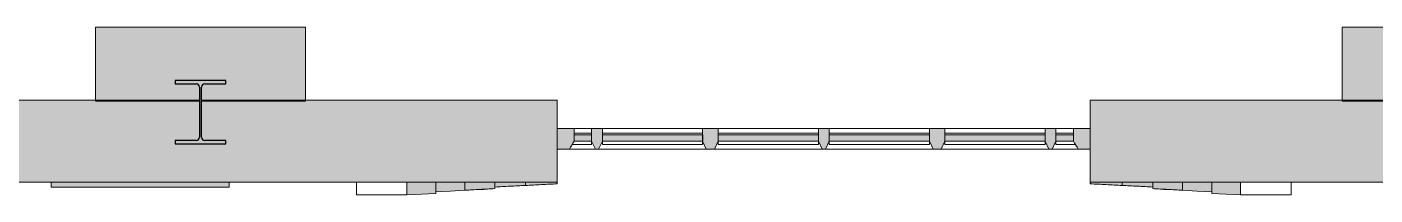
# Model space of a CAD drawing. Header units: inches. Extents: x -3598 to -1628, y -3458 to -206.
# Drawn here: x -3423.7 to -3211.7, y -3451.6 to -3425.3 of the extents above; entities that cross this region are included whole.
import ezdxf

# ---------------------------------------------------------------- set-up
doc = ezdxf.new("R2010")
doc.units = ezdxf.units.IN
doc.header["$MEASUREMENT"] = 0
for name, color, linetype, lineweight in [('A-GLAZ-CURT', 52, 'Continuous', 13), ('A-GLAZ-CWMG', 51, 'Continuous', 13), ('A-WALL', 113, 'Continuous', 13), ('A-WALL-PATT', 111, 'Continuous', 13), ('I-WALL', 2, 'Continuous', 13), ('S-COLS', 52, 'Continuous', 13)]:
    doc.layers.add(name, color=color, linetype=linetype, lineweight=lineweight)

# ---------------------------------------------------------------- blocks, each defined once
blk = doc.blocks.new('_STL - Column - W Shape - 2017v1 - W10x39-1327149-MEZZANINE - CAD')
at = {"layer": 'S-COLS'}
blk.add_hatch(color=130, dxfattribs=at).paths.add_polyline_path([(-4, -4.96), (3.99, -4.96), (3.99, -4.43), (0.66, -4.43), (0.31, -4.28), (0.16, -3.93), (0.16, 3.93), (0.31, 4.28), (0.66, 4.43), (3.99, 4.43), (3.99, 4.96), (-4, 4.96), (-4, 4.43), (-0.66, 4.43), (-0.31, 4.28), (-0.16, 3.93), (-0.16, -3.93), (-0.31, -4.28), (-0.66, -4.43), (-4, -4.43)], flags=0)
at = {"layer": 'S-COLS', "color": 253, "lineweight": 25}
for p, q in [((3.99, 4.96), (-4, 4.96)), ((-4, 4.96), (-4, 4.43)), ((-4, 4.43), (-0.66, 4.43)), ((0.66, 4.43), (3.99, 4.43)), ((3.99, 4.43), (3.99, 4.96)), ((-0.16, 3.93), (-0.16, -3.93)), ((0.16, -3.93), (0.16, 3.93)), ((-0.66, -4.43), (-4, -4.43)), ((-4, -4.43), (-4, -4.96)), ((-4, -4.96), (3.99, -4.96)), ((3.99, -4.43), (0.66, -4.43)), ((3.99, -4.96), (3.99, -4.43))]:
    blk.add_line(p, q, dxfattribs=at)
for centre, start, end in [((-0.66, 3.93), 0, 90), ((0.66, 3.93), 90, 180), ((-0.66, -3.93), 270, 0), ((0.66, -3.93), 180, 270)]:
    blk.add_arc(centre, 0.5, start, end, dxfattribs=at)
blk = doc.blocks.new('15830016-STRUCT_MARTINEZ-MOORE_CENTRAL_v2018_rvt-1-MEZZANINE - CAD')
at = {"color": 250, "lineweight": 13}
blk.add_blockref('_STL - Column - W Shape - 2017v1 - W10x39-1327149-MEZZANINE - CAD', (-3396.4, -3438.64), dxfattribs=at)
blk = doc.blocks.new('ws77 - ws1-474636-MEZZANINE - CAD')
at = {"layer": 'A-WALL', "lineweight": 20}
h = blk.add_hatch(color=10, dxfattribs=at)
h.paths.add_polyline_path([(-3232.85, -3451.64), (-3232.85, -3449.64), (-3237.37, -3449.64), (-3237.37, -3451.39), (-3235.11, -3451.52)], flags=0)
h.paths.add_polyline_path([(-3363.94, -3451.64), (-3359.43, -3451.39), (-3359.43, -3449.64), (-3363.94, -3449.64)], flags=0)
h = blk.add_hatch(color=10, dxfattribs=at)
h.paths.add_polyline_path([(-3237.37, -3451.14), (-3237.37, -3449.64), (-3241.96, -3449.64), (-3241.96, -3450.89), (-3239.67, -3451.02)], flags=0)
h.paths.add_polyline_path([(-3359.43, -3451.14), (-3354.83, -3450.89), (-3354.83, -3449.64), (-3359.43, -3449.64)], flags=0)
h = blk.add_hatch(color=10, dxfattribs=at)
h.paths.add_polyline_path([(-3241.96, -3450.89), (-3241.96, -3449.64), (-3246.66, -3449.64), (-3246.66, -3450.64), (-3242.6, -3450.86)], flags=0)
h.paths.add_polyline_path([(-3354.83, -3450.89), (-3350.13, -3450.64), (-3350.13, -3449.64), (-3354.83, -3449.64)], flags=0)
h = blk.add_hatch(color=10, dxfattribs=at)
h.paths.add_polyline_path([(-3246.66, -3450.39), (-3246.66, -3449.64), (-3251.48, -3449.64), (-3251.48, -3450.14), (-3249.07, -3450.26)], flags=0)
h.paths.add_polyline_path([(-3350.13, -3450.39), (-3345.31, -3450.14), (-3345.31, -3449.64), (-3350.13, -3449.64)], flags=0)
h = blk.add_hatch(color=10, dxfattribs=at)
h.paths.add_polyline_path([(-3251.48, -3450.14), (-3251.48, -3449.64), (-3256.48, -3449.64), (-3256.48, -3449.89), (-3253.98, -3450.01)], flags=0)
h.paths.add_polyline_path([(-3345.31, -3450.14), (-3340.31, -3449.89), (-3340.31, -3449.64), (-3345.31, -3449.64)], flags=0)
for p, q in [((-3371.9, -3450.77), (-3371.9, -3449.64)), ((-3371.9, -3449.64), (-3371.9, -3451.64)), ((-3371.9, -3451.64), (-3371.9, -3449.64)), ((-3359.43, -3449.64), (-3363.94, -3449.64)), ((-3363.94, -3449.64), (-3363.94, -3451.64)), ((-3359.43, -3451.14), (-3359.43, -3449.64)), ((-3354.83, -3449.64), (-3359.43, -3449.64)), ((-3359.43, -3449.64), (-3359.43, -3451.14)), ((-3359.43, -3451.39), (-3359.43, -3451.14)), ((-3354.83, -3450.89), (-3354.83, -3449.64)), ((-3350.13, -3449.64), (-3354.83, -3449.64)), ((-3354.83, -3449.64), (-3354.83, -3450.89)), ((-3351.9, -3450.77), (-3352.48, -3450.77)), ((-3350.13, -3450.64), (-3350.13, -3449.64)), ((-3345.31, -3449.64), (-3350.13, -3449.64)), ((-3350.13, -3449.64), (-3350.13, -3450.39)), ((-3345.31, -3450.14), (-3345.31, -3449.64)), ((-3340.31, -3449.64), (-3345.31, -3449.64)), ((-3345.31, -3449.64), (-3345.31, -3450.14)), ((-3340.31, -3449.89), (-3340.31, -3449.64)), ((-3256.48, -3449.64), (-3256.48, -3449.89)), ((-3251.48, -3449.64), (-3256.48, -3449.64)), ((-3251.48, -3449.64), (-3251.48, -3450.14)), ((-3246.66, -3449.64), (-3251.48, -3449.64)), ((-3251.48, -3450.14), (-3251.48, -3449.64)), ((-3246.66, -3449.64), (-3246.66, -3450.64)), ((-3241.96, -3449.64), (-3246.66, -3449.64)), ((-3246.66, -3450.39), (-3246.66, -3449.64)), ((-3244.31, -3450.77), (-3244.9, -3450.77)), ((-3241.96, -3449.64), (-3241.96, -3450.89)), ((-3237.37, -3449.64), (-3241.96, -3449.64)), ((-3241.96, -3450.89), (-3241.96, -3449.64)), ((-3237.37, -3449.64), (-3237.37, -3451.14)), ((-3232.85, -3449.64), (-3237.37, -3449.64)), ((-3237.37, -3451.14), (-3237.37, -3449.64)), ((-3237.37, -3451.14), (-3237.37, -3451.39)), ((-3232.85, -3451.64), (-3232.85, -3449.64)), ((-3224.9, -3449.64), (-3224.9, -3450.77)), ((-3224.9, -3451.64), (-3224.9, -3449.64)), ((-3224.9, -3449.64), (-3224.9, -3451.64)), ((-3371.9, -3451.64), (-3363.94, -3451.64)), ((-3232.85, -3451.64), (-3224.9, -3451.64))]:
    blk.add_line(p, q, dxfattribs=at)
at = {"layer": 'A-WALL', "lineweight": 20, "flags": 128}
for points in [[(-3359.43, -3451.14), (-3357.13, -3451.02), (-3354.83, -3450.89)], [(-3241.96, -3450.89), (-3239.67, -3451.02), (-3237.37, -3451.14)], [(-3363.94, -3451.64), (-3361.68, -3451.52), (-3359.43, -3451.39)], [(-3237.37, -3451.39), (-3235.11, -3451.52), (-3232.85, -3451.64)]]:
    blk.add_lwpolyline(points, dxfattribs=at)
at = {"layer": 'A-WALL', "lineweight": 20}
for points in [[(-3354.83, -3450.89), (-3354.04, -3450.85), (-3352.48, -3450.76), (-3350.91, -3450.68), (-3350.13, -3450.64)], [(-3350.13, -3450.39), (-3349.33, -3450.35), (-3347.72, -3450.26), (-3346.11, -3450.18), (-3345.31, -3450.14)], [(-3345.31, -3450.14), (-3344.47, -3450.1), (-3342.81, -3450.01), (-3341.14, -3449.93), (-3340.31, -3449.89)], [(-3256.48, -3449.89), (-3255.65, -3449.93), (-3253.99, -3450.01), (-3252.32, -3450.1), (-3251.48, -3450.14)], [(-3251.48, -3450.14), (-3250.68, -3450.18), (-3249.07, -3450.26), (-3247.46, -3450.35), (-3246.66, -3450.39)], [(-3246.66, -3450.64), (-3245.88, -3450.68), (-3244.31, -3450.76), (-3242.75, -3450.85), (-3241.96, -3450.89)]]:
    blk.add_open_spline(points, degree=3, dxfattribs=at)
blk = doc.blocks.new('coin 24 - coin 1-475069-MEZZANINE - CAD')
at = {"layer": 'A-WALL-PATT', "lineweight": 20}
blk.add_hatch(color=10, dxfattribs=at).paths.add_polyline_path([(-1832.9, -3450.39), (-1804.9, -3450.39), (-1804.9, -3449.64), (-1832.9, -3449.64)], flags=0)
at = {"layer": 'A-WALL', "lineweight": 20}
for p, q in [((-1832.9, -3449.64), (-1832.9, -3450.39)), ((-1804.9, -3449.64), (-1832.9, -3449.64)), ((-1832.9, -3450.39), (-1804.9, -3450.39)), ((-1804.9, -3450.39), (-1804.9, -3449.64))]:
    blk.add_line(p, q, dxfattribs=at)
blk = doc.blocks.new('System Panel - Winco Glass-383912-MEZZANINE - CAD')
at = {"layer": 'A-GLAZ-CURT', "lineweight": 9}
blk.add_hatch(color=90, dxfattribs=at).paths.add_polyline_path([(4.78, 0), (4.78, 1), (2.05, 1), (2.05, 0), (4.16, 0)], flags=0)
at = {"layer": 'A-GLAZ-CURT', "lineweight": 20}
for p, q in [((4.78, 1), (2.05, 1)), ((2.05, 1), (2.05, 0)), ((2.05, 0), (4.78, 0)), ((4.78, 0), (4.78, 1))]:
    blk.add_line(p, q, dxfattribs=at)
blk = doc.blocks.new('System Panel - Winco Glass-383913-MEZZANINE - CAD')
at = {"layer": 'A-GLAZ-CURT', "lineweight": 9}
blk.add_hatch(color=90, dxfattribs=at).paths.add_polyline_path([(7.89, 0), (7.89, 1), (-7.89, 1), (-7.89, 0)], flags=0)
at = {"layer": 'A-GLAZ-CURT', "lineweight": 20}
for p, q in [((7.89, 1), (-7.89, 1)), ((-7.89, 1), (-7.89, 0)), ((-7.89, 0), (7.89, 0)), ((7.89, 0), (7.89, 1))]:
    blk.add_line(p, q, dxfattribs=at)
blk = doc.blocks.new('System Panel - Winco Glass-383914-MEZZANINE - CAD')
at = {"layer": 'A-GLAZ-CURT', "lineweight": 9}
blk.add_hatch(color=90, dxfattribs=at).paths.add_polyline_path([(7.89, 0), (7.89, 1), (-7.89, 1), (-7.89, 0)], flags=0)
at = {"layer": 'A-GLAZ-CURT', "lineweight": 20}
for p, q in [((7.89, 1), (-7.89, 1)), ((-7.89, 1), (-7.89, 0)), ((-7.89, 0), (7.89, 0)), ((7.89, 0), (7.89, 1))]:
    blk.add_line(p, q, dxfattribs=at)
blk = doc.blocks.new('System Panel - Winco Glass-383919-MEZZANINE - CAD')
at = {"layer": 'A-GLAZ-CURT', "lineweight": 9}
blk.add_hatch(color=90, dxfattribs=at).paths.add_polyline_path([(7.89, 0), (7.89, 1), (-7.89, 1), (-7.89, 0), (5.29, 0)], flags=0)
at = {"layer": 'A-GLAZ-CURT', "lineweight": 20}
for p, q in [((7.89, 1), (-7.89, 1)), ((-7.89, 1), (-7.89, 0)), ((-7.89, 0), (7.89, 0)), ((7.89, 0), (7.89, 1))]:
    blk.add_line(p, q, dxfattribs=at)
blk = doc.blocks.new('System Panel - Winco Glass-383920-MEZZANINE - CAD')
at = {"layer": 'A-GLAZ-CURT', "lineweight": 9}
blk.add_hatch(color=90, dxfattribs=at).paths.add_polyline_path([(7.89, 0), (7.89, 1), (-7.89, 1), (-7.89, 0), (0.6, 0)], flags=0)
at = {"layer": 'A-GLAZ-CURT', "lineweight": 20}
for p, q in [((7.89, 1), (-7.89, 1)), ((-7.89, 1), (-7.89, 0)), ((-7.89, 0), (7.89, 0)), ((7.89, 0), (7.89, 1))]:
    blk.add_line(p, q, dxfattribs=at)
blk = doc.blocks.new('System Panel - Winco Glass-383922-MEZZANINE - CAD')
at = {"layer": 'A-GLAZ-CURT', "lineweight": 9}
blk.add_hatch(color=90, dxfattribs=at).paths.add_polyline_path([(-2.05, 0), (-2.05, 1), (-4.78, 1), (-4.78, 0)], flags=0)
at = {"layer": 'A-GLAZ-CURT', "lineweight": 20}
for p, q in [((-2.05, 1), (-4.78, 1)), ((-4.78, 1), (-4.78, 0)), ((-4.78, 0), (-2.05, 0)), ((-2.05, 0), (-2.05, 1))]:
    blk.add_line(p, q, dxfattribs=at)
blk = doc.blocks.new('Rectangular Mullion - Winco Accent Full-Large-383925-MEZZANINE - CAD')
at = {"layer": 'A-GLAZ-CWMG', "lineweight": 9}
blk.add_hatch(color=90, dxfattribs=at).paths.add_polyline_path([(0.64, 1.25), (1.22, 0), (1.22, -2), (-1.22, -2), (-1.22, 0), (-0.64, 1.25)], flags=0)
at = {"layer": 'A-GLAZ-CWMG', "lineweight": 20}
for p, q in [((-1.22, 0), (-0.64, 1.25)), ((-1.22, -2), (-1.22, 0)), ((-0.64, 1.25), (0.64, 1.25)), ((0.64, 1.25), (1.22, 0)), ((1.22, 0), (1.22, -2)), ((1.22, -2), (-1.22, -2))]:
    blk.add_line(p, q, dxfattribs=at)
blk = doc.blocks.new('Rectangular Mullion - Winco Accent Full-Large-383929-MEZZANINE - CAD')
at = {"layer": 'A-GLAZ-CWMG', "lineweight": 9}
blk.add_hatch(color=90, dxfattribs=at).paths.add_polyline_path([(0.64, 1.25), (1.22, 0), (1.22, -2), (-1.22, -2), (-1.22, 0), (-0.64, 1.25)], flags=0)
at = {"layer": 'A-GLAZ-CWMG', "lineweight": 20}
for p, q in [((-1.22, 0), (-0.64, 1.25)), ((-1.22, -2), (-1.22, 0)), ((-0.64, 1.25), (0.64, 1.25)), ((0.64, 1.25), (1.22, 0)), ((1.22, 0), (1.22, -2)), ((1.22, -2), (-1.22, -2))]:
    blk.add_line(p, q, dxfattribs=at)
blk = doc.blocks.new('Rectangular Mullion - Winco Accent Full-383932-MEZZANINE - CAD')
at = {"layer": 'A-GLAZ-CWMG', "lineweight": 9}
blk.add_hatch(color=90, dxfattribs=at).paths.add_polyline_path([(-0.26, 1.25), (0.26, 1.25), (0.84, 0), (0.84, -2), (-0.84, -2), (-0.84, 0)], flags=0)
at = {"layer": 'A-GLAZ-CWMG', "lineweight": 20}
for p, q in [((-0.84, 0), (-0.26, 1.25)), ((-0.84, -2), (-0.84, 0)), ((-0.26, 1.25), (0.26, 1.25)), ((0.26, 1.25), (0.84, 0)), ((0.84, 0), (0.84, -2)), ((0.84, -2), (-0.84, -2))]:
    blk.add_line(p, q, dxfattribs=at)
blk = doc.blocks.new('Rectangular Mullion - Winco Accent Full-383936-MEZZANINE - CAD')
at = {"layer": 'A-GLAZ-CWMG', "lineweight": 9}
blk.add_hatch(color=90, dxfattribs=at).paths.add_polyline_path([(-0.26, 1.25), (0.26, 1.25), (0.84, 0), (0.84, -2), (-0.84, -2), (-0.84, 0)], flags=0)
at = {"layer": 'A-GLAZ-CWMG', "lineweight": 20}
for p, q in [((-0.84, 0), (-0.26, 1.25)), ((-0.84, -2), (-0.84, 0)), ((-0.26, 1.25), (0.26, 1.25)), ((0.26, 1.25), (0.84, 0)), ((0.84, 0), (0.84, -2)), ((0.84, -2), (-0.84, -2))]:
    blk.add_line(p, q, dxfattribs=at)
blk = doc.blocks.new('Rectangular Mullion - Winco Accent Full-383937-MEZZANINE - CAD')
at = {"layer": 'A-GLAZ-CWMG', "lineweight": 9}
blk.add_hatch(color=90, dxfattribs=at).paths.add_polyline_path([(-0.26, 1.25), (0.26, 1.25), (0.84, 0), (0.84, -2), (-0.84, -2), (-0.84, 0)], flags=0)
at = {"layer": 'A-GLAZ-CWMG', "lineweight": 20}
for p, q in [((-0.84, 0), (-0.26, 1.25)), ((-0.84, -2), (-0.84, 0)), ((-0.26, 1.25), (0.26, 1.25)), ((0.26, 1.25), (0.84, 0)), ((0.84, 0), (0.84, -2)), ((0.84, -2), (-0.84, -2))]:
    blk.add_line(p, q, dxfattribs=at)
blk = doc.blocks.new('Rectangular Mullion - Winco Accent Full-Large-383938-MEZZANINE - CAD')
at = {"layer": 'A-GLAZ-CWMG', "lineweight": 9}
for p, q in [((-3259.15, -953.32), (-3261.89, -953.32)), ((-3262.47, -956.57), (-3258.39, -956.57))]:
    blk.add_line(p, q, dxfattribs=at)
blk = doc.blocks.new('Rectangular Mullion - Winco Accent Full-Large-383939-MEZZANINE - CAD')
at = {"layer": 'A-GLAZ-CWMG', "lineweight": 9}
for p, q in [((-3281.78, -953.32), (-3297.55, -953.32)), ((-3298.13, -956.57), (-3281.2, -956.57))]:
    blk.add_line(p, q, dxfattribs=at)
blk = doc.blocks.new('Rectangular Mullion - Winco Accent Full-Large-V14-MEZZANINE - CAD')
at = {"layer": 'A-GLAZ-CWMG', "lineweight": 9}
for p, q in [((-3299.24, -953.32), (-3315.01, -953.32)), ((-3315.59, -956.57), (-3298.66, -956.57))]:
    blk.add_line(p, q, dxfattribs=at)
blk = doc.blocks.new('Rectangular Mullion - Winco Accent Full-Large-383940-MEZZANINE - CAD')
at = {"layer": 'A-GLAZ-CWMG', "lineweight": 9}
for p, q in [((-3334.91, -953.32), (-3337.64, -953.32)), ((-3338.4, -956.57), (-3334.32, -956.57))]:
    blk.add_line(p, q, dxfattribs=at)
blk = doc.blocks.new('Rectangular Mullion - Winco Accent Full_Left-Large-V138-MEZZANINE - CAD')
at = {"layer": 'A-GLAZ-CWMG', "lineweight": 9}
blk.add_hatch(color=90, dxfattribs=at).paths.add_polyline_path([(-3338.4, -3444.45), (-3337.64, -3443.2), (-3337.64, -3441.2), (-3340.31, -3441.2), (-3340.31, -3444.45)], flags=0)
at = {"layer": 'A-GLAZ-CWMG', "lineweight": 20}
for p, q in [((-3337.64, -3441.2), (-3340.31, -3441.2)), ((-3340.31, -3441.2), (-3340.31, -3444.45)), ((-3337.64, -3443.2), (-3337.64, -3441.2)), ((-3340.31, -3444.45), (-3338.4, -3444.45))]:
    blk.add_line(p, q, dxfattribs=at)
blk.add_arc((-2983.29, -3659.76), 415.29, 148.5692, 148.7711, dxfattribs=at)
blk = doc.blocks.new('Rectangular Mullion - Winco Accent Full_Left-Large-V139-MEZZANINE - CAD')
at = {"layer": 'A-GLAZ-CWMG', "lineweight": 9}
blk.add_hatch(color=90, dxfattribs=at).paths.add_polyline_path([(-3256.48, -3444.45), (-3256.48, -3441.2), (-3259.15, -3441.2), (-3259.15, -3443.2), (-3258.39, -3444.45), (-3258.09, -3444.45)], flags=0)
at = {"layer": 'A-GLAZ-CWMG', "lineweight": 20}
for p, q in [((-3256.48, -3441.2), (-3259.15, -3441.2)), ((-3259.15, -3441.2), (-3259.15, -3443.2)), ((-3256.48, -3444.45), (-3256.48, -3441.2)), ((-3258.39, -3444.45), (-3256.48, -3444.45))]:
    blk.add_line(p, q, dxfattribs=at)
blk.add_arc((-3613.5, -3659.76), 415.29, 31.2289, 31.4308, dxfattribs=at)
blk = doc.blocks.new('Rectangular Mullion - Winco Accent Half-383962-MEZZANINE - CAD')
at = {"layer": 'A-GLAZ-CWMG', "lineweight": 9}
for p, q in [((-3259.15, -954.07), (-3261.89, -954.07)), ((-3261.89, -955.82), (-3261.89, -955.32)), ((-3261.89, -955.82), (-3258.84, -955.82))]:
    blk.add_line(p, q, dxfattribs=at)
blk = doc.blocks.new('Rectangular Mullion - Winco Accent Half-383963-MEZZANINE - CAD')
at = {"layer": 'A-GLAZ-CWMG', "lineweight": 9}
for p, q in [((-3281.78, -954.07), (-3297.55, -954.07)), ((-3297.55, -955.82), (-3297.55, -955.32)), ((-3297.55, -955.82), (-3281.78, -955.82)), ((-3281.78, -955.32), (-3281.78, -955.82))]:
    blk.add_line(p, q, dxfattribs=at)
blk = doc.blocks.new('Rectangular Mullion - Winco Accent Half-383964-MEZZANINE - CAD')
at = {"layer": 'A-GLAZ-CWMG', "lineweight": 9}
for p, q in [((-3337.95, -955.82), (-3334.91, -955.82)), ((-3334.91, -954.07), (-3337.64, -954.07)), ((-3334.91, -955.32), (-3334.91, -955.82))]:
    blk.add_line(p, q, dxfattribs=at)

msp = doc.modelspace()

# ---------------------------------------------------------------- hatches: boundary and pattern name
at = {"layer": 'A-WALL-PATT', "lineweight": 20}
for points in [[(-3381.99, -3436.89), (-3379.9, -3436.89), (-3379.9, -3425.27), (-3412.9, -3425.27), (-3412.9, -3436.89), (-3396.56, -3436.89), (-3396.56, -3434.71), (-3396.7, -3434.36), (-3397.06, -3434.21), (-3400.39, -3434.21), (-3400.39, -3433.68), (-3392.4, -3433.68), (-3392.4, -3434.21), (-3395.74, -3434.21), (-3396.09, -3434.36), (-3396.24, -3434.71), (-3396.24, -3436.89), (-3392.4, -3436.89)], [(-3196.13, -3436.89), (-3183.9, -3436.89), (-3183.9, -3425.27), (-3216.9, -3425.27), (-3216.9, -3436.89), (-3200.56, -3436.89), (-3200.56, -3434.71), (-3200.7, -3434.36), (-3201.06, -3434.21), (-3204.39, -3434.21), (-3204.39, -3433.68), (-3196.4, -3433.68), (-3196.4, -3434.21), (-3199.74, -3434.21), (-3200.09, -3434.36), (-3200.24, -3434.71), (-3200.24, -3436.89), (-3196.4, -3436.89)]]:
    msp.add_hatch(color=10, dxfattribs=at).paths.add_polyline_path(points, flags=0)
h = msp.add_hatch(color=10, dxfattribs=at)
h.paths.add_polyline_path([(-3590.4, -3449.64), (-3340.31, -3449.64), (-3340.31, -3436.77), (-3396.24, -3436.77), (-3396.24, -3442.57), (-3396.09, -3442.92), (-3395.74, -3443.07), (-3392.4, -3443.07), (-3392.4, -3443.6), (-3400.39, -3443.6), (-3400.39, -3443.07), (-3397.06, -3443.07), (-3396.7, -3442.92), (-3396.56, -3442.57), (-3396.56, -3436.77), (-3577.47, -3436.77), (-3577.47, -3441.89), (-3577.87, -3441.89), (-3577.87, -3439.16), (-3577.98, -3438.88), (-3578.26, -3438.77), (-3584.61, -3438.77), (-3584.88, -3438.88), (-3585, -3439.16), (-3585, -3441.89), (-3585.4, -3441.89), (-3585.4, -3436.77), (-3590.4, -3436.77), (-3590.4, -3441.89)], flags=0)
h.paths.add_polyline_path([(-2251.35, -3449.64), (-2241.27, -3449.64), (-2241.27, -3436.77), (-2276.48, -3436.77), (-2276.48, -3449.64), (-2266.84, -3449.64)], flags=0)
h.paths.add_polyline_path([(-2812.39, -3449.64), (-2752.31, -3449.64), (-2752.31, -3436.77), (-2808.24, -3436.77), (-2808.24, -3442.57), (-2808.09, -3442.92), (-2807.74, -3443.07), (-2804.4, -3443.07), (-2804.4, -3443.6), (-2812.39, -3443.6), (-2812.39, -3443.07), (-2809.06, -3443.07), (-2808.7, -3442.92), (-2808.56, -3442.57), (-2808.56, -3436.77), (-2864.48, -3436.77), (-2864.48, -3449.64), (-2824.42, -3449.64)], flags=0)
h.paths.add_polyline_path([(-2375.26, -3449.64), (-2360.31, -3449.64), (-2360.31, -3436.77), (-2416.24, -3436.77), (-2416.24, -3442.57), (-2416.09, -3442.92), (-2415.74, -3443.07), (-2412.4, -3443.07), (-2412.4, -3443.6), (-2420.39, -3443.6), (-2420.39, -3443.07), (-2417.06, -3443.07), (-2416.7, -3442.92), (-2416.56, -3442.57), (-2416.56, -3436.77), (-2472.48, -3436.77), (-2472.48, -3449.64), (-2390.75, -3449.64)], flags=0)
h.paths.add_polyline_path([(-2948.32, -3449.64), (-2948.31, -3449.64), (-2948.32, -3436.77), (-3004.24, -3436.77), (-3004.24, -3442.57), (-3004.09, -3442.92), (-3003.74, -3443.07), (-3000.4, -3443.07), (-3000.4, -3443.6), (-3008.39, -3443.6), (-3008.39, -3443.07), (-3005.06, -3443.07), (-3004.7, -3442.92), (-3004.56, -3442.57), (-3004.56, -3436.77), (-3060.48, -3436.77), (-3060.48, -3449.64), (-2963.81, -3449.64)], flags=0)
h.paths.add_polyline_path([(-3256.48, -3449.64), (-3144.31, -3449.64), (-3144.31, -3436.77), (-3200.24, -3436.77), (-3200.24, -3442.57), (-3200.09, -3442.92), (-3199.74, -3443.07), (-3196.4, -3443.07), (-3196.4, -3443.6), (-3204.39, -3443.6), (-3204.39, -3443.07), (-3201.06, -3443.07), (-3200.7, -3442.92), (-3200.56, -3442.57), (-3200.56, -3436.77), (-3256.48, -3436.77), (-3256.48, -3437.42)], flags=0)
h.paths.add_polyline_path([(-2668.48, -3449.64), (-2556.31, -3449.64), (-2556.31, -3436.77), (-2612.24, -3436.77), (-2612.24, -3442.57), (-2612.09, -3442.92), (-2611.74, -3443.07), (-2608.4, -3443.07), (-2608.4, -3443.6), (-2616.39, -3443.6), (-2616.39, -3443.07), (-2613.06, -3443.07), (-2612.7, -3442.92), (-2612.56, -3442.57), (-2612.56, -3436.77), (-2668.48, -3436.77), (-2668.48, -3437.42)], flags=0)
h.paths.add_polyline_path([(-3584.61, -3438.52), (-3578.26, -3438.52), (-3577.98, -3438.4), (-3577.87, -3438.13), (-3577.87, -3436.77), (-3585, -3436.77), (-3585, -3438.13), (-3584.88, -3438.4), (-3584.71, -3438.47)], flags=0)

# ---------------------------------------------------------------- linework, layer by layer
at = {"layer": 'A-WALL', "lineweight": 20}
for p, q in [((-3396.56, -3436.77), (-3577.47, -3436.77)), ((-3340.31, -3436.77), (-3396.24, -3436.77)), ((-3340.31, -3449.64), (-3340.31, -3436.77)), ((-3200.56, -3436.77), (-3256.48, -3436.77)), ((-3256.48, -3436.77), (-3256.48, -3449.64)), ((-3590.4, -3449.64), (-3363.94, -3449.64)), ((-3363.94, -3449.64), (-3359.43, -3449.64)), ((-3359.43, -3449.64), (-3350.13, -3449.64)), ((-3350.13, -3449.64), (-3345.31, -3449.64)), ((-3345.31, -3449.64), (-3340.31, -3449.64)), ((-3256.48, -3449.64), (-3251.48, -3449.64)), ((-3251.48, -3449.64), (-3246.66, -3449.64)), ((-3246.66, -3449.64), (-3237.37, -3449.64)), ((-3237.37, -3449.64), (-3232.85, -3449.64)), ((-3232.85, -3449.64), (-3167.94, -3449.64))]:
    msp.add_line(p, q, dxfattribs=at)
at = {"layer": 'I-WALL', "lineweight": 20}
for p, q in [((-3379.9, -3425.27), (-3412.9, -3425.27)), ((-3412.9, -3425.27), (-3412.9, -3436.89)), ((-3379.9, -3436.89), (-3379.9, -3425.27)), ((-3183.9, -3425.27), (-3216.9, -3425.27)), ((-3216.9, -3425.27), (-3216.9, -3436.89)), ((-3412.9, -3436.89), (-3396.56, -3436.89)), ((-3396.24, -3436.89), (-3379.9, -3436.89)), ((-3216.9, -3436.89), (-3200.56, -3436.89))]:
    msp.add_line(p, q, dxfattribs=at)

# ---------------------------------------------------------------- block references
at = {"lineweight": 5}
msp.add_blockref('15830016-STRUCT_MARTINEZ-MOORE_CENTRAL_v2018_rvt-1-MEZZANINE - CAD', (0, 0), dxfattribs=at)
at = {"layer": 'A-GLAZ-CURT', "lineweight": 9}
for name, p in [('System Panel - Winco Glass-383912-MEZZANINE - CAD', (-3339.69, -3443.2)), ('System Panel - Winco Glass-383919-MEZZANINE - CAD', (-3325.33, -3443.2)), ('System Panel - Winco Glass-383913-MEZZANINE - CAD', (-3307.12, -3443.2)), ('System Panel - Winco Glass-383920-MEZZANINE - CAD', (-3289.67, -3443.2)), ('System Panel - Winco Glass-383914-MEZZANINE - CAD', (-3271.46, -3443.2)), ('System Panel - Winco Glass-383922-MEZZANINE - CAD', (-3257.1, -3443.2))]:
    msp.add_blockref(name, p, dxfattribs=at)
at = {"layer": 'A-GLAZ-CWMG', "lineweight": 9}
for name, p in [('Rectangular Mullion - Winco Accent Full_Left-Large-V138-MEZZANINE - CAD', (0, 0)), ('Rectangular Mullion - Winco Accent Full-Large-383940-MEZZANINE - CAD', (0, -2487.88)), ('Rectangular Mullion - Winco Accent Half-383964-MEZZANINE - CAD', (0, -2487.88)), ('Rectangular Mullion - Winco Accent Full-Large-383939-MEZZANINE - CAD', (-35.67, -2487.88)), ('Rectangular Mullion - Winco Accent Half-383963-MEZZANINE - CAD', (-35.67, -2487.88)), ('Rectangular Mullion - Winco Accent Full-Large-V14-MEZZANINE - CAD', (0, -2487.88)), ('Rectangular Mullion - Winco Accent Half-383963-MEZZANINE - CAD', (-17.46, -2487.88)), ('Rectangular Mullion - Winco Accent Full-Large-383939-MEZZANINE - CAD', (0, -2487.88)), ('Rectangular Mullion - Winco Accent Half-383963-MEZZANINE - CAD', (0, -2487.88)), ('Rectangular Mullion - Winco Accent Full-Large-V14-MEZZANINE - CAD', (35.67, -2487.88)), ('Rectangular Mullion - Winco Accent Half-383963-MEZZANINE - CAD', (18.21, -2487.88)), ('Rectangular Mullion - Winco Accent Full-Large-383938-MEZZANINE - CAD', (0, -2487.88)), ('Rectangular Mullion - Winco Accent Half-383962-MEZZANINE - CAD', (0, -2487.88)), ('Rectangular Mullion - Winco Accent Full_Left-Large-V139-MEZZANINE - CAD', (0, 0))]:
    msp.add_blockref(name, p, dxfattribs=at)
at = {"layer": 'A-GLAZ-CWMG', "lineweight": 9, "extrusion": (0, 0, -1), "rotation": 180}
for name, p in [('Rectangular Mullion - Winco Accent Full-383932-MEZZANINE - CAD', (3334.06, -3443.2)), ('Rectangular Mullion - Winco Accent Full-Large-383925-MEZZANINE - CAD', (3316.23, -3443.2)), ('Rectangular Mullion - Winco Accent Full-383936-MEZZANINE - CAD', (3298.4, -3443.2)), ('Rectangular Mullion - Winco Accent Full-Large-383929-MEZZANINE - CAD', (3280.56, -3443.2)), ('Rectangular Mullion - Winco Accent Full-383937-MEZZANINE - CAD', (3262.73, -3443.2))]:
    msp.add_blockref(name, p, dxfattribs=at)
at = {"layer": 'A-WALL', "lineweight": 20}
for name, p in [('coin 24 - coin 1-475069-MEZZANINE - CAD', (-1587, 0)), ('ws77 - ws1-474636-MEZZANINE - CAD', (0, 0))]:
    msp.add_blockref(name, p, dxfattribs=at)

doc.saveas('drawing.dxf')
